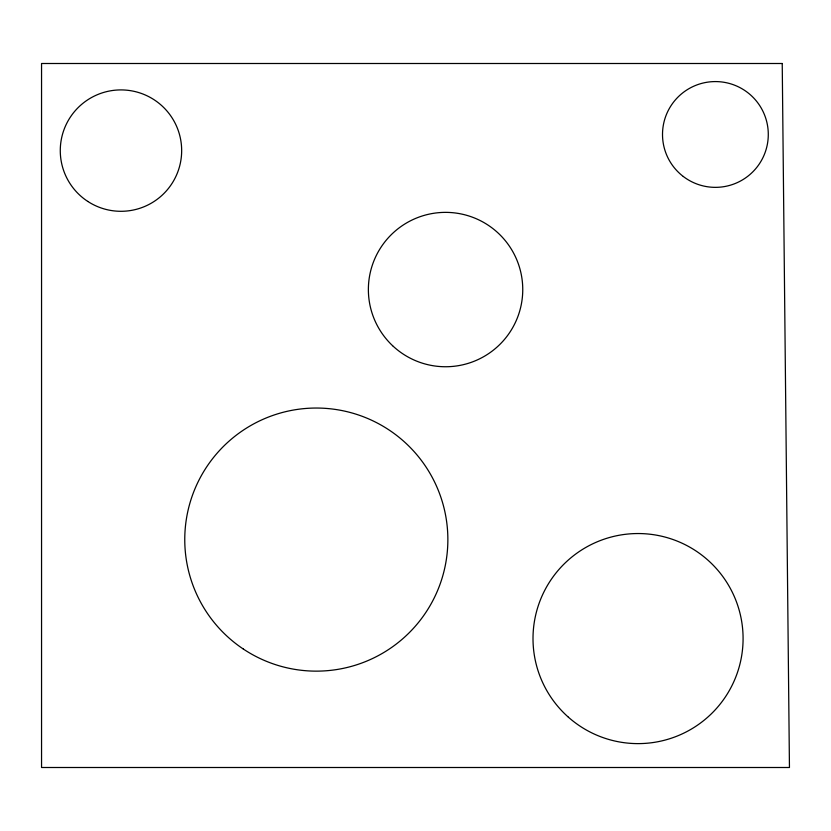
<?xml version="1.0" encoding="UTF-8"?>
<svg xmlns="http://www.w3.org/2000/svg" width="831" height="831" viewBox="0 0 831 831"><rect width="100%" height="100%" fill="white"/><g stroke="black" fill="none" stroke-linecap="round" stroke-linejoin="round"><path stroke-width="1.25" d="M782.231 63.499L41.55 63.499L41.55 767.501L789.45 767.501L782.231 63.499M87.785 201.424A60.694 60.694 0 0 0 181.574 153.932A60.694 60.694 0 0 0 93.55 96.458A60.694 60.694 0 0 0 87.785 201.424M568.404 717.205A105.028 105.028 0 0 0 740.961 659.575A105.028 105.028 0 0 0 604.771 538.955A105.028 105.028 0 0 0 568.404 717.205M243.306 649.021A131.547 131.547 0 0 0 447.587 548.096A131.547 131.547 0 0 0 258.046 421.649A131.547 131.547 0 0 0 243.306 649.021M392.596 345.706A77.19 77.19 0 0 0 520.673 307.356A77.19 77.19 0 0 0 423.415 215.613A77.19 77.19 0 0 0 392.596 345.706M683.269 176.473A52.883 52.883 0 0 0 767.844 141.291A52.883 52.883 0 0 0 695.09 85.635A52.883 52.883 0 0 0 683.269 176.473"/></g></svg>
